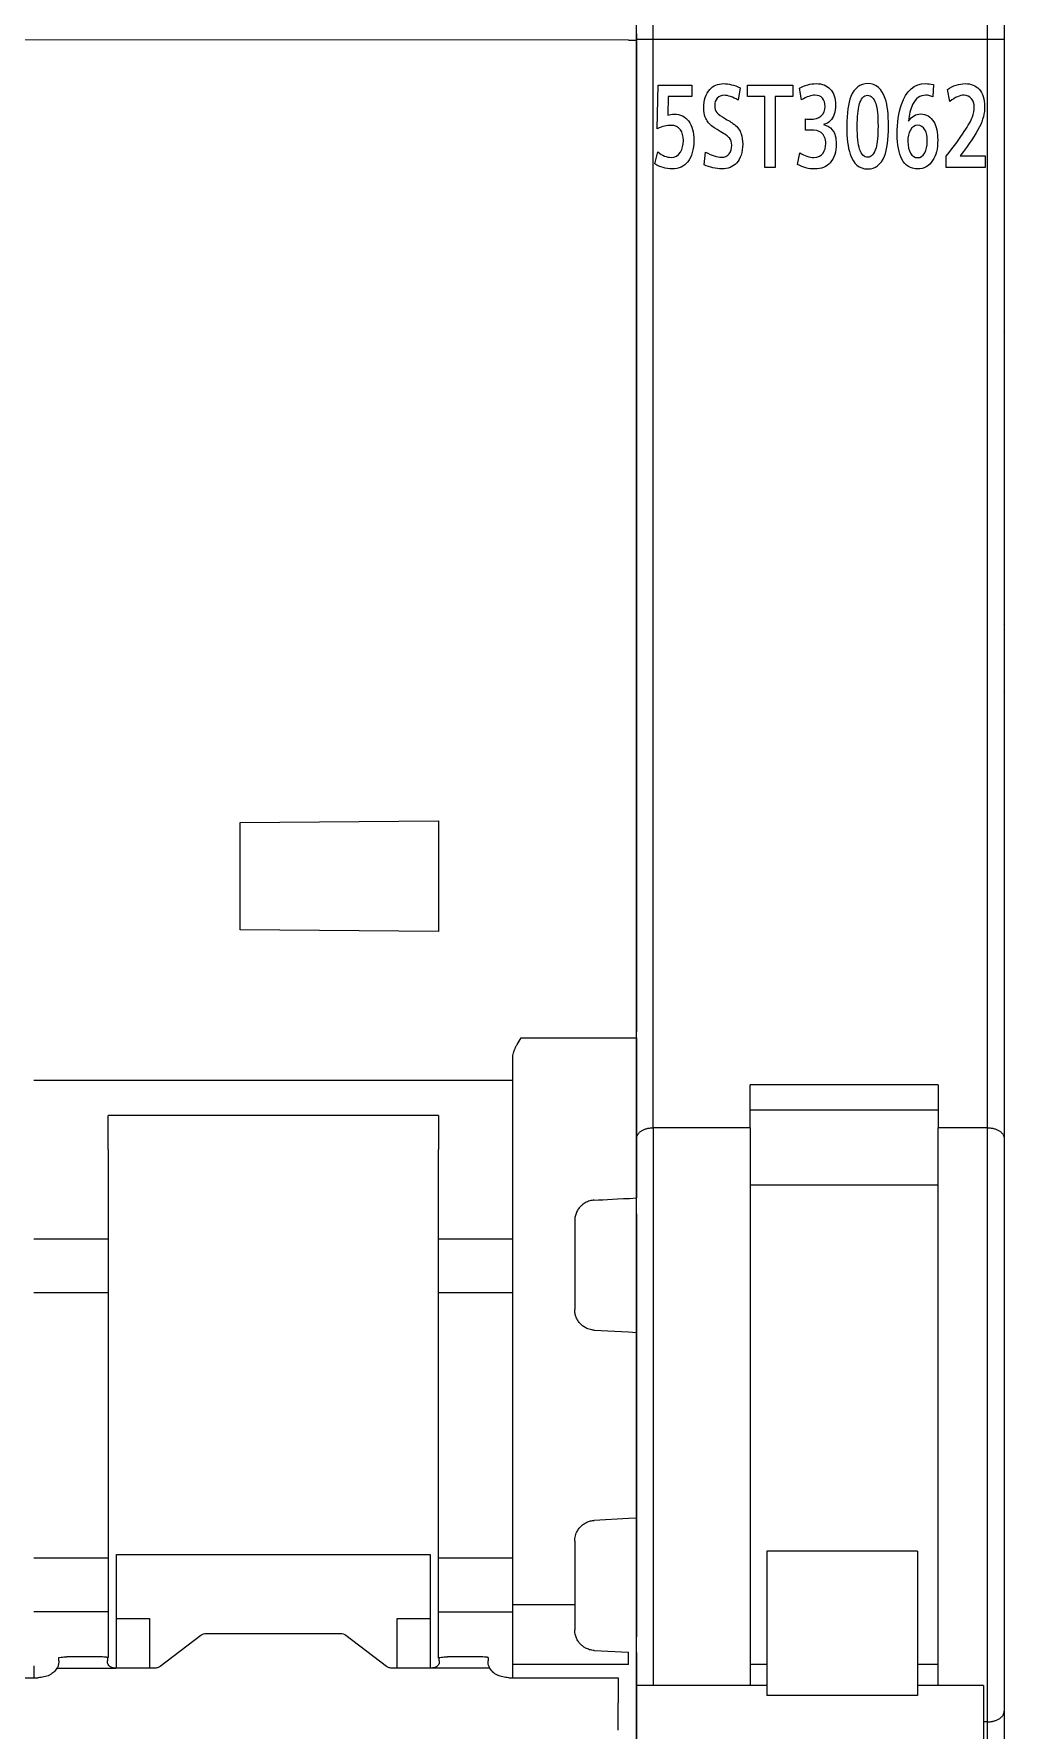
# Model space of a CAD drawing. Header units: millimetres. Extents: x 1359 to 3577, y 1336 to 3557.
# Drawn here: x 1675.97 to 1699.47, y 2748.05 to 2789.13 of the extents above; entities that cross this region are included whole.
import ezdxf

# ---------------------------------------------------------------- set-up
doc = ezdxf.new("R2010")
doc.units = ezdxf.units.MM
doc.layers.add('000-PI-Oprema', color=30, linetype='Continuous', lineweight=5)

msp = doc.modelspace()

# ---------------------------------------------------------------- linework, layer by layer
at = {"layer": '000-PI-Oprema', "color": 0, "linetype": 'ByBlock', "lineweight": 0}
for p, q in [((1690.971, 2788.994), (1690.971, 2789.994)), ((1699.071, 2788.994), (1699.071, 2789.994)), ((1690.571, 2788.994), (1690.571, 2789.594)), ((1699.471, 2789.594), (1699.471, 2788.994)), ((1690.571, 2762.383), (1690.571, 2788.994)), ((1690.971, 2788.994), (1690.571, 2788.994)), ((1690.971, 2762.638), (1690.971, 2788.994)), ((1699.071, 2788.994), (1690.971, 2788.994)), ((1699.471, 2788.994), (1699.071, 2788.994)), ((1699.071, 2762.638), (1699.071, 2788.994)), ((1699.471, 2788.994), (1699.471, 2762.383)), ((1699.471, 2788.994), (1699.471, 2762.383)), ((1691.07, 2786.836), (1691.093, 2787.894)), ((1691.093, 2787.894), (1691.904, 2787.894)), ((1691.904, 2787.894), (1691.904, 2787.612)), ((1693.081, 2787.826), (1693.031, 2787.529)), ((1693.26, 2787.612), (1693.26, 2787.894)), ((1693.26, 2787.894), (1694.353, 2787.894)), ((1694.353, 2787.894), (1694.353, 2787.612)), ((1694.563, 2787.537), (1694.514, 2787.819)), ((1697.764, 2787.904), (1697.744, 2787.61)), ((1691.335, 2787.612), (1691.323, 2787.166)), ((1691.904, 2787.612), (1691.335, 2787.612)), ((1693.678, 2787.612), (1693.26, 2787.612)), ((1693.678, 2785.894), (1693.678, 2787.612)), ((1694.353, 2787.612), (1693.929, 2787.612)), ((1693.929, 2787.612), (1693.929, 2785.894)), ((1698.158, 2787.496), (1698.097, 2787.787)), ((1694.665, 2786.799), (1694.665, 2787.071)), ((1691.012, 2785.984), (1691.081, 2786.272)), ((1692.203, 2785.964), (1692.239, 2786.269)), ((1694.471, 2785.966), (1694.523, 2786.252)), ((1698.072, 2785.894), (1698.072, 2786.172)), ((1698.404, 2786.176), (1699.012, 2786.176)), ((1699.012, 2786.176), (1699.012, 2785.894)), ((1693.929, 2785.894), (1693.678, 2785.894)), ((1699.012, 2785.894), (1698.072, 2785.894)), ((1693.321, 2762.638), (1693.321, 2763.679)), ((1697.871, 2763.679), (1693.321, 2763.679)), ((1697.871, 2763.679), (1697.871, 2762.638)), ((1697.871, 2763.063), (1693.321, 2763.063)), ((1690.571, 2749.134), (1690.571, 2762.383)), ((1693.321, 2762.638), (1690.971, 2762.638)), ((1690.971, 2762.638), (1690.971, 2749.134)), ((1693.321, 2762.638), (1693.321, 2749.134)), ((1699.071, 2762.638), (1697.871, 2762.638)), ((1697.871, 2749.134), (1697.871, 2762.638)), ((1699.071, 2748.25), (1699.071, 2762.638)), ((1699.471, 2762.383), (1699.471, 2748.505)), ((1697.871, 2761.25), (1693.321, 2761.25)), ((1697.871, 2761.244), (1693.321, 2761.244)), ((1695.971, 2761.25), (1695.971, 2761.244)), ((1693.721, 2752.385), (1693.721, 2748.887)), ((1697.371, 2752.385), (1693.721, 2752.385)), ((1697.371, 2752.385), (1697.371, 2748.887)), ((1693.321, 2749.644), (1693.721, 2749.644)), ((1693.721, 2749.638), (1693.321, 2749.638)), ((1697.371, 2749.644), (1697.871, 2749.644)), ((1697.871, 2749.638), (1697.371, 2749.638)), ((1690.571, 2723.544), (1690.571, 2749.133)), ((1693.721, 2749.133), (1690.571, 2749.133)), ((1697.371, 2748.887), (1693.721, 2748.887)), ((1698.971, 2749.133), (1697.371, 2749.133)), ((1698.971, 2749.133), (1698.971, 2744.733)), ((1699.471, 2748.505), (1699.471, 2745.894)), ((1699.071, 2748.25), (1698.971, 2748.25)), ((1699.071, 2745.894), (1699.071, 2748.25))]:
    msp.add_line(p, q, dxfattribs=at)
at = {"layer": '000-PI-Oprema', "color": 0, "lineweight": 0}
for p, q in [((1690.571, 2789.131), (1690.571, 2764.964)), ((1690.371, 2788.981), (1672.971, 2788.986)), ((1690.371, 2788.981), (1690.571, 2788.981)), ((1690.571, 2784.281), (1690.576, 2784.281)), ((1699.466, 2784.076), (1699.471, 2784.081)), ((1699.471, 2782.531), (1699.466, 2782.531)), ((1690.576, 2781.936), (1690.571, 2781.931)), ((1699.471, 2781.931), (1699.466, 2781.936)), ((1699.471, 2774.829), (1699.469, 2774.834)), ((1690.571, 2774.531), (1690.576, 2774.526)), ((1690.571, 2773.281), (1690.576, 2773.295)), ((1699.466, 2773.195), (1699.471, 2773.181)), ((1680.971, 2770.031), (1685.771, 2770.073)), ((1680.971, 2767.431), (1680.971, 2770.031)), ((1685.771, 2770.073), (1685.771, 2767.389)), ((1685.771, 2767.389), (1680.971, 2767.431)), ((1687.771, 2764.814), (1690.371, 2764.814)), ((1690.371, 2764.814), (1690.571, 2764.814)), ((1687.571, 2763.783), (1675.971, 2763.783)), ((1677.771, 2762.113), (1677.771, 2762.937)), ((1685.771, 2762.937), (1677.771, 2762.937)), ((1685.771, 2762.937), (1685.771, 2762.113)), ((1677.771, 2762.113), (1677.771, 2759.948)), ((1685.771, 2759.948), (1685.771, 2762.113)), ((1690.571, 2760.555), (1690.571, 2757.681)), ((1675.971, 2759.948), (1677.771, 2759.948)), ((1677.771, 2759.948), (1677.771, 2758.637)), ((1685.771, 2758.637), (1685.771, 2759.948)), ((1685.771, 2759.948), (1687.571, 2759.948)), ((1677.771, 2758.637), (1675.971, 2758.637)), ((1677.771, 2758.637), (1677.771, 2752.225)), ((1685.771, 2752.225), (1685.771, 2758.637)), ((1687.571, 2758.637), (1685.771, 2758.637)), ((1689.545, 2757.735), (1690.371, 2757.692)), ((1690.371, 2757.692), (1690.571, 2757.681)), ((1690.371, 2753.171), (1689.545, 2753.128)), ((1690.571, 2753.181), (1690.371, 2753.171)), ((1690.571, 2753.181), (1690.571, 2752.008)), ((1675.971, 2752.225), (1677.771, 2752.225)), ((1677.771, 2752.225), (1677.771, 2750.915)), ((1677.971, 2750.751), (1677.971, 2752.302)), ((1677.971, 2752.302), (1685.571, 2752.302)), ((1685.571, 2752.302), (1685.571, 2750.751)), ((1685.771, 2752.303), (1685.766, 2752.303)), ((1685.771, 2750.915), (1685.771, 2752.225)), ((1685.771, 2752.225), (1687.571, 2752.225)), ((1677.771, 2750.915), (1675.971, 2750.915)), ((1677.771, 2750.915), (1677.771, 2749.811)), ((1685.771, 2749.79), (1685.771, 2750.915)), ((1685.771, 2750.915), (1687.571, 2750.915)), ((1689.071, 2751.081), (1687.571, 2751.081)), ((1677.971, 2750.751), (1678.771, 2750.751)), ((1677.971, 2749.549), (1677.971, 2750.751)), ((1678.771, 2750.751), (1678.771, 2749.549)), ((1684.771, 2750.751), (1685.571, 2750.751)), ((1684.771, 2749.549), (1684.771, 2750.751)), ((1685.571, 2750.751), (1685.571, 2749.549)), ((1679.03, 2749.594), (1680.013, 2750.347)), ((1680.154, 2750.392), (1683.388, 2750.392)), ((1683.53, 2750.347), (1684.513, 2749.594)), ((1675.971, 2749.602), (1675.971, 2749.319)), ((1676.571, 2749.726), (1676.571, 2749.804)), ((1677.554, 2749.822), (1676.771, 2749.822)), ((1677.754, 2749.804), (1677.754, 2749.726)), ((1685.788, 2749.726), (1685.788, 2749.804)), ((1686.772, 2749.822), (1685.988, 2749.822)), ((1686.972, 2749.804), (1686.972, 2749.726)), ((1687.571, 2749.331), (1687.571, 2749.754)), ((1690.371, 2749.635), (1687.571, 2749.635)), ((1689.545, 2749.978), (1690.371, 2749.935)), ((1669.872, 2749.319), (1676.071, 2749.319)), ((1676.529, 2749.549), (1677.954, 2749.549)), ((1678.888, 2749.549), (1677.954, 2749.549)), ((1685.588, 2749.549), (1684.654, 2749.549)), ((1687.013, 2749.549), (1685.588, 2749.549)), ((1687.472, 2749.319), (1690.121, 2749.319)), ((1690.121, 2749.319), (1690.121, 2748.707))]:
    msp.add_line(p, q, dxfattribs=at)
for points, knots in [([(1690.571, 2789.131), (1690.571, 2789.13), (1690.571, 2789.128), (1690.571, 2789.113), (1690.571, 2789.085), (1690.571, 2789.041), (1690.571, 2789.001), (1690.571, 2788.981)], [0, 0, 0, 0, 0.169382, 0.332374, 0.500748, 0.7482, 1, 1, 1, 1]), ([(1687.571, 2764.324), (1687.572, 2764.345), (1687.574, 2764.389), (1687.589, 2764.455), (1687.61, 2764.521), (1687.64, 2764.588), (1687.691, 2764.687), (1687.738, 2764.762), (1687.771, 2764.814)], [0, 0, 0, 0, 0.117336, 0.242611, 0.377617, 0.505972, 0.652001, 1, 1, 1, 1]), ([(1690.571, 2764.814), (1690.571, 2764.782), (1690.571, 2764.718), (1690.571, 2764.622), (1690.571, 2764.527), (1690.571, 2764.4), (1690.571, 2764.244), (1690.571, 2764.067), (1690.571, 2763.907), (1690.571, 2763.77), (1690.571, 2763.655), (1690.571, 2763.6), (1690.571, 2763.572)], [0, 0, 0, 0, 0.061391, 0.122427, 0.18342, 0.24468, 0.372209, 0.500076, 0.627605, 0.755472, 0.877481, 1, 1, 1, 1]), ([(1687.571, 2764.17), (1687.571, 2764.18), (1687.571, 2764.199), (1687.571, 2764.235), (1687.571, 2764.277), (1687.571, 2764.308), (1687.571, 2764.324)], [0, 0, 0, 0, 0.251193, 0.5, 0.748807, 1, 1, 1, 1]), ([(1687.571, 2761.108), (1687.571, 2761.192), (1687.571, 2761.358), (1687.571, 2761.6), (1687.571, 2761.835), (1687.571, 2762.062), (1687.571, 2762.282), (1687.571, 2762.495), (1687.571, 2762.701), (1687.571, 2762.965), (1687.571, 2763.274), (1687.571, 2763.61), (1687.571, 2763.914), (1687.571, 2764.085), (1687.571, 2764.17)], [0, 0, 0, 0, 0.062754, 0.125301, 0.187708, 0.250043, 0.312375, 0.374772, 0.437302, 0.500033, 0.625237, 0.749935, 0.874674, 1, 1, 1, 1]), ([(1690.571, 2763.572), (1690.571, 2763.536), (1690.571, 2763.462), (1690.571, 2763.342), (1690.571, 2763.216), (1690.571, 2763.082), (1690.571, 2762.94), (1690.571, 2762.791), (1690.571, 2762.635), (1690.571, 2762.417), (1690.571, 2762.129), (1690.571, 2761.756), (1690.571, 2761.361), (1690.571, 2761.079), (1690.571, 2760.937)], [0, 0, 0, 0, 0.062728, 0.125272, 0.18769, 0.250045, 0.312396, 0.374803, 0.437328, 0.500029, 0.625194, 0.749922, 0.874696, 1, 1, 1, 1]), ([(1687.571, 2759.715), (1687.571, 2759.786), (1687.571, 2759.928), (1687.571, 2760.136), (1687.571, 2760.34), (1687.571, 2760.539), (1687.571, 2760.734), (1687.571, 2760.924), (1687.571, 2761.047), (1687.571, 2761.108)], [0, 0, 0, 0, 0.143512, 0.28637, 0.428834, 0.571166, 0.71363, 0.856488, 1, 1, 1, 1]), ([(1689.545, 2760.885), (1689.527, 2760.883), (1689.489, 2760.88), (1689.433, 2760.867), (1689.378, 2760.848), (1689.323, 2760.821), (1689.271, 2760.787), (1689.216, 2760.74), (1689.158, 2760.673), (1689.11, 2760.586), (1689.077, 2760.487), (1689.073, 2760.419), (1689.071, 2760.385)], [0, 0, 0, 0, 0.067869, 0.138425, 0.211987, 0.288836, 0.369219, 0.453352, 0.573685, 0.721104, 0.860335, 1, 1, 1, 1]), ([(1689.071, 2760.385), (1689.071, 2760.32), (1689.071, 2760.188), (1689.071, 2759.987), (1689.071, 2759.85), (1689.071, 2759.782)], [0, 0, 0, 0, 0.333419, 0.666581, 1, 1, 1, 1]), ([(1687.571, 2751.148), (1687.571, 2751.262), (1687.571, 2751.49), (1687.571, 2751.835), (1687.571, 2752.183), (1687.571, 2752.533), (1687.571, 2752.887), (1687.571, 2753.484), (1687.571, 2754.331), (1687.571, 2755.431), (1687.571, 2756.531), (1687.571, 2757.498), (1687.571, 2758.33), (1687.571, 2759.03), (1687.571, 2759.486), (1687.571, 2759.715)], [0, 0, 0, 0, 0.041431, 0.082793, 0.124119, 0.165441, 0.206793, 0.248207, 0.374079, 0.500012, 0.625883, 0.751817, 0.834548, 0.917188, 1, 1, 1, 1]), ([(1689.071, 2759.782), (1689.071, 2759.68), (1689.071, 2759.477), (1689.071, 2759.17), (1689.071, 2758.86), (1689.071, 2758.548), (1689.071, 2758.339), (1689.071, 2758.234)], [0, 0, 0, 0, 0.200123, 0.400061, 0.599939, 0.799877, 1, 1, 1, 1]), ([(1689.545, 2757.735), (1689.524, 2757.737), (1689.482, 2757.74), (1689.421, 2757.756), (1689.353, 2757.782), (1689.28, 2757.824), (1689.208, 2757.887), (1689.149, 2757.961), (1689.105, 2758.046), (1689.076, 2758.138), (1689.073, 2758.202), (1689.071, 2758.234)], [0, 0, 0, 0, 0.082209, 0.16366, 0.245689, 0.369303, 0.493372, 0.618767, 0.744744, 0.872104, 1, 1, 1, 1]), ([(1690.571, 2757.681), (1690.571, 2757.575), (1690.571, 2757.363), (1690.571, 2757.042), (1690.571, 2756.722), (1690.571, 2756.4), (1690.571, 2756.078), (1690.571, 2755.755), (1690.571, 2755.351), (1690.571, 2754.866), (1690.571, 2754.301), (1690.571, 2753.739), (1690.571, 2753.367), (1690.571, 2753.181)], [0, 0, 0, 0, 0.071572, 0.143012, 0.214372, 0.285701, 0.357051, 0.428472, 0.500015, 0.625079, 0.749917, 0.8748, 1, 1, 1, 1]), ([(1689.071, 2752.628), (1689.072, 2752.65), (1689.074, 2752.692), (1689.086, 2752.755), (1689.11, 2752.826), (1689.149, 2752.901), (1689.208, 2752.976), (1689.28, 2753.038), (1689.362, 2753.085), (1689.451, 2753.118), (1689.514, 2753.124), (1689.545, 2753.128)], [0, 0, 0, 0, 0.085573, 0.170275, 0.255463, 0.381339, 0.506835, 0.630803, 0.754517, 0.877108, 1, 1, 1, 1]), ([(1689.071, 2752.628), (1689.071, 2752.524), (1689.071, 2752.314), (1689.071, 2752.002), (1689.071, 2751.693), (1689.071, 2751.385), (1689.071, 2751.182), (1689.071, 2751.081)], [0, 0, 0, 0, 0.200123, 0.400061, 0.599939, 0.799877, 1, 1, 1, 1]), ([(1690.571, 2752.031), (1690.571, 2752.017), (1690.571, 2751.989), (1690.571, 2751.767), (1690.571, 2751.419), (1690.571, 2750.962), (1690.571, 2750.579), (1690.571, 2750.308)], [0, 0, 0, 0, 0.201961, 0.403921, 0.605881, 0.807842, 1, 1, 1, 1]), ([(1687.571, 2749.754), (1687.571, 2749.816), (1687.571, 2749.938), (1687.571, 2750.128), (1687.571, 2750.323), (1687.571, 2750.522), (1687.571, 2750.726), (1687.571, 2750.934), (1687.571, 2751.077), (1687.571, 2751.148)], [0, 0, 0, 0, 0.143512, 0.28637, 0.428834, 0.571166, 0.71363, 0.856488, 1, 1, 1, 1]), ([(1689.071, 2751.081), (1689.071, 2751.012), (1689.071, 2750.876), (1689.071, 2750.674), (1689.071, 2750.543), (1689.071, 2750.477)], [0, 0, 0, 0, 0.333419, 0.666581, 1, 1, 1, 1]), ([(1689.545, 2749.978), (1689.526, 2749.98), (1689.487, 2749.983), (1689.431, 2749.996), (1689.365, 2750.02), (1689.293, 2750.058), (1689.219, 2750.118), (1689.156, 2750.192), (1689.109, 2750.279), (1689.077, 2750.376), (1689.073, 2750.443), (1689.071, 2750.477)], [0, 0, 0, 0, 0.070997, 0.142096, 0.214572, 0.332081, 0.453288, 0.585757, 0.721078, 0.860541, 1, 1, 1, 1]), ([(1676.571, 2749.676), (1676.571, 2749.667), (1676.57, 2749.65), (1676.561, 2749.619), (1676.549, 2749.586), (1676.536, 2749.561), (1676.529, 2749.549)], [0, 0, 0, 0, 0.256458, 0.506841, 0.753776, 1, 1, 1, 1]), ([(1676.571, 2749.804), (1676.571, 2749.809), (1676.593, 2749.814), (1676.667, 2749.82), (1676.719, 2749.822), (1676.771, 2749.822)], [0, 0, 0, 0, 0.5, 0.5, 1, 1, 1, 1]), ([(1677.754, 2749.804), (1677.754, 2749.806), (1677.752, 2749.808), (1677.74, 2749.811), (1677.722, 2749.814), (1677.689, 2749.818), (1677.633, 2749.821), (1677.581, 2749.822), (1677.554, 2749.822)], [0, 0, 0, 0, 0.128148, 0.251094, 0.373747, 0.501054, 0.748354, 1, 1, 1, 1]), ([(1677.954, 2749.549), (1677.941, 2749.55), (1677.914, 2749.551), (1677.875, 2749.56), (1677.841, 2749.574), (1677.801, 2749.599), (1677.762, 2749.636), (1677.757, 2749.662), (1677.754, 2749.676)], [0, 0, 0, 0, 0.128818, 0.251822, 0.37424, 0.501366, 0.746636, 1, 1, 1, 1]), ([(1679.03, 2749.594), (1679.02, 2749.587), (1679, 2749.574), (1678.966, 2749.56), (1678.928, 2749.551), (1678.902, 2749.55), (1678.888, 2749.549)], [0, 0, 0, 0, 0.25487, 0.5, 0.74513, 1, 1, 1, 1]), ([(1684.654, 2749.549), (1684.641, 2749.55), (1684.615, 2749.551), (1684.577, 2749.56), (1684.542, 2749.574), (1684.523, 2749.587), (1684.513, 2749.594)], [0, 0, 0, 0, 0.25487, 0.5, 0.74513, 1, 1, 1, 1]), ([(1685.788, 2749.676), (1685.788, 2749.669), (1685.786, 2749.657), (1685.775, 2749.635), (1685.757, 2749.613), (1685.724, 2749.586), (1685.669, 2749.556), (1685.615, 2749.552), (1685.588, 2749.549)], [0, 0, 0, 0, 0.130698, 0.254597, 0.376443, 0.501216, 0.749391, 1, 1, 1, 1]), ([(1685.788, 2749.804), (1685.788, 2749.809), (1685.81, 2749.814), (1685.884, 2749.82), (1685.936, 2749.822), (1685.988, 2749.822)], [0, 0, 0, 0, 0.5, 0.5, 1, 1, 1, 1]), ([(1686.972, 2749.804), (1686.971, 2749.806), (1686.969, 2749.808), (1686.958, 2749.811), (1686.939, 2749.814), (1686.906, 2749.818), (1686.851, 2749.821), (1686.798, 2749.822), (1686.772, 2749.822)], [0, 0, 0, 0, 0.128148, 0.251094, 0.373747, 0.501054, 0.748354, 1, 1, 1, 1]), ([(1687.013, 2749.549), (1687.007, 2749.561), (1686.994, 2749.586), (1686.981, 2749.619), (1686.973, 2749.65), (1686.972, 2749.667), (1686.972, 2749.676)], [0, 0, 0, 0, 0.246224, 0.493159, 0.743542, 1, 1, 1, 1]), ([(1690.571, 2749.926), (1690.571, 2749.854), (1690.571, 2749.712), (1690.571, 2749.505), (1690.571, 2749.304), (1690.571, 2749.109), (1690.571, 2748.92), (1690.571, 2748.738), (1690.571, 2748.561), (1690.571, 2748.335), (1690.571, 2748.068), (1690.571, 2747.778), (1690.571, 2747.515), (1690.571, 2747.365), (1690.571, 2747.29)], [0, 0, 0, 0, 0.062728, 0.125272, 0.18769, 0.250045, 0.312396, 0.374803, 0.437328, 0.500029, 0.625194, 0.749922, 0.874696, 1, 1, 1, 1]), ([(1676.529, 2749.549), (1676.518, 2749.532), (1676.497, 2749.499), (1676.454, 2749.454), (1676.404, 2749.415), (1676.327, 2749.37), (1676.216, 2749.328), (1676.12, 2749.323), (1676.071, 2749.319)], [0, 0, 0, 0, 0.126929, 0.250928, 0.374602, 0.500576, 0.748126, 1, 1, 1, 1]), ([(1687.472, 2749.319), (1687.447, 2749.32), (1687.399, 2749.322), (1687.328, 2749.334), (1687.26, 2749.354), (1687.176, 2749.39), (1687.082, 2749.451), (1687.036, 2749.516), (1687.013, 2749.549)], [0, 0, 0, 0, 0.126929, 0.250928, 0.374602, 0.500576, 0.748126, 1, 1, 1, 1])]:
    msp.add_open_spline(points, degree=3, knots=knots, dxfattribs=at)
at = {"layer": '000-PI-Oprema', "color": 0, "linetype": 'ByBlock', "lineweight": 0}
for points, knots in [([(1692.234, 2787.112), (1692.21, 2787.177), (1692.198, 2787.252), (1692.198, 2787.531), (1692.247, 2787.68), (1692.426, 2787.881), (1692.538, 2787.927), (1692.798, 2787.927), (1692.931, 2787.893), (1693.081, 2787.826)], [0, 0, 0, 0, 0.147499, 0.147499, 0.478915, 0.478915, 0.764253, 0.764253, 1, 1, 1, 1]), ([(1694.514, 2787.819), (1694.646, 2787.891), (1694.782, 2787.927), (1695.067, 2787.927), (1695.179, 2787.883), (1695.347, 2787.707), (1695.39, 2787.577), (1695.39, 2787.241), (1695.347, 2787.113), (1695.262, 2787.026)], [0, 0, 0, 0, 0.239001, 0.239001, 0.484461, 0.484461, 0.74061, 0.74061, 1, 1, 1, 1]), ([(1695.742, 2786.219), (1695.688, 2786.383), (1695.661, 2786.606), (1695.661, 2787.214), (1695.694, 2787.454), (1695.844, 2787.823), (1695.982, 2787.927), (1696.371, 2787.927), (1696.511, 2787.806), (1696.646, 2787.406), (1696.671, 2787.182), (1696.671, 2786.576), (1696.639, 2786.335), (1696.489, 2785.965), (1696.353, 2785.862), (1695.965, 2785.862), (1695.821, 2785.982), (1695.742, 2786.219)], [0, 0, 0, 0, 0.102607, 0.102607, 0.215344, 0.215344, 0.359602, 0.359602, 0.508449, 0.508449, 0.605424, 0.605424, 0.712738, 0.712738, 0.850747, 0.850747, 1, 1, 1, 1]), ([(1697.156, 2787.022), (1697.235, 2787.136), (1697.334, 2787.194), (1697.587, 2787.194), (1697.691, 2787.129), (1697.832, 2786.892), (1697.864, 2786.745), (1697.864, 2786.352), (1697.823, 2786.186), (1697.653, 2785.928), (1697.532, 2785.862), (1697.205, 2785.862), (1697.078, 2785.94), (1696.921, 2786.241), (1696.883, 2786.441), (1696.883, 2786.979), (1696.918, 2787.22), (1697.1, 2787.759), (1697.295, 2787.927), (1697.622, 2787.927), (1697.685, 2787.919), (1697.764, 2787.904)], [0, 0, 0, 0, 0.089461, 0.089461, 0.19129, 0.19129, 0.276772, 0.276772, 0.371724, 0.371724, 0.473605, 0.473605, 0.585698, 0.585698, 0.686027, 0.686027, 0.793303, 0.793303, 0.969646, 0.969646, 1, 1, 1, 1]), ([(1698.097, 2787.787), (1698.239, 2787.88), (1698.384, 2787.927), (1698.672, 2787.927), (1698.784, 2787.882), (1698.956, 2787.694), (1699.001, 2787.555), (1699.001, 2787.208), (1698.959, 2787.044), (1698.784, 2786.699), (1698.627, 2786.464), (1698.404, 2786.176)], [0, 0, 0, 0, 0.197997, 0.197997, 0.390323, 0.390323, 0.600635, 0.600635, 0.791326, 0.791326, 1, 1, 1, 1]), ([(1692.525, 2787.576), (1692.482, 2787.529), (1692.461, 2787.468), (1692.461, 2787.326), (1692.479, 2787.272), (1692.515, 2787.228)], [0, 0, 0, 0, 0.539326, 0.539326, 1, 1, 1, 1]), ([(1693.031, 2787.529), (1692.898, 2787.605), (1692.784, 2787.644), (1692.62, 2787.644), (1692.565, 2787.622), (1692.525, 2787.576)], [0, 0, 0, 0, 0.576744, 0.576744, 1, 1, 1, 1]), ([(1695.073, 2787.575), (1695.031, 2787.623), (1694.97, 2787.647), (1694.799, 2787.647), (1694.69, 2787.61), (1694.563, 2787.537)], [0, 0, 0, 0, 0.463252, 0.463252, 1, 1, 1, 1]), ([(1694.665, 2787.071), (1694.701, 2787.067), (1694.733, 2787.064), (1694.886, 2787.064), (1694.978, 2787.09), (1695.103, 2787.198), (1695.137, 2787.276), (1695.137, 2787.46), (1695.115, 2787.526), (1695.073, 2787.575)], [0, 0, 0, 0, 0.066415, 0.066415, 0.367554, 0.367554, 0.712028, 0.712028, 1, 1, 1, 1]), ([(1696.369, 2786.371), (1696.402, 2786.49), (1696.418, 2786.664), (1696.418, 2787.149), (1696.399, 2787.333), (1696.318, 2787.579), (1696.252, 2787.644), (1696.071, 2787.644), (1696.004, 2787.567), (1695.931, 2787.3), (1695.915, 2787.126), (1695.915, 2786.64), (1695.934, 2786.455), (1696.016, 2786.209), (1696.081, 2786.144), (1696.26, 2786.144), (1696.328, 2786.221), (1696.369, 2786.371)], [0, 0, 0, 0, 0.111532, 0.111532, 0.232718, 0.232718, 0.368116, 0.368116, 0.509326, 0.509326, 0.615302, 0.615302, 0.730693, 0.730693, 0.859368, 0.859368, 1, 1, 1, 1]), ([(1697.744, 2787.61), (1697.677, 2787.635), (1697.621, 2787.647), (1697.437, 2787.647), (1697.328, 2787.571), (1697.2, 2787.31), (1697.168, 2787.178), (1697.156, 2787.022)], [0, 0, 0, 0, 0.154498, 0.154498, 0.648893, 0.648893, 1, 1, 1, 1]), ([(1698.072, 2786.172), (1698.262, 2786.415), (1698.407, 2786.613), (1698.607, 2786.92), (1698.673, 2787.039), (1698.733, 2787.203), (1698.748, 2787.28), (1698.748, 2787.44), (1698.726, 2787.509), (1698.684, 2787.561)], [0, 0, 0, 0, 0.241599, 0.241599, 0.48433, 0.48433, 0.720892, 0.720892, 1, 1, 1, 1]), ([(1698.684, 2787.561), (1698.636, 2787.618), (1698.575, 2787.647), (1698.402, 2787.647), (1698.288, 2787.597), (1698.158, 2787.496)], [0, 0, 0, 0, 0.421978, 0.421978, 1, 1, 1, 1]), ([(1691.323, 2787.166), (1691.376, 2787.18), (1691.428, 2787.187), (1691.63, 2787.187), (1691.747, 2787.132), (1691.914, 2786.909), (1691.956, 2786.75), (1691.956, 2786.332), (1691.907, 2786.161), (1691.721, 2785.919), (1691.593, 2785.862), (1691.277, 2785.862), (1691.138, 2785.902), (1691.012, 2785.984)], [0, 0, 0, 0, 0.060999, 0.060999, 0.245846, 0.245846, 0.438646, 0.438646, 0.644032, 0.644032, 0.829922, 0.829922, 1, 1, 1, 1]), ([(1692.515, 2787.228), (1692.549, 2787.187), (1692.617, 2787.135), (1692.826, 2787.016), (1692.9, 2786.969), (1693.019, 2786.872), (1693.073, 2786.797), (1693.127, 2786.638), (1693.14, 2786.556), (1693.14, 2786.263), (1693.091, 2786.11), (1692.905, 2785.909), (1692.784, 2785.862), (1692.491, 2785.862), (1692.348, 2785.896), (1692.203, 2785.964)], [0, 0, 0, 0, 0.06591, 0.06591, 0.134283, 0.134283, 0.266631, 0.266631, 0.375393, 0.375393, 0.604525, 0.604525, 0.8097, 0.8097, 1, 1, 1, 1]), ([(1691.081, 2786.272), (1691.195, 2786.185), (1691.302, 2786.141), (1691.504, 2786.141), (1691.579, 2786.184), (1691.679, 2786.346), (1691.703, 2786.44), (1691.703, 2786.66), (1691.679, 2786.746), (1691.581, 2786.882), (1691.503, 2786.917), (1691.305, 2786.917), (1691.196, 2786.89), (1691.07, 2786.836)], [0, 0, 0, 0, 0.183777, 0.183777, 0.364802, 0.364802, 0.526509, 0.526509, 0.682114, 0.682114, 0.849904, 0.849904, 1, 1, 1, 1]), ([(1692.239, 2786.269), (1692.392, 2786.186), (1692.521, 2786.144), (1692.709, 2786.144), (1692.771, 2786.173), (1692.855, 2786.284), (1692.875, 2786.352), (1692.875, 2786.51), (1692.857, 2786.568), (1692.82, 2786.611)], [0, 0, 0, 0, 0.317436, 0.317436, 0.566113, 0.566113, 0.793249, 0.793249, 1, 1, 1, 1]), ([(1692.82, 2786.611), (1692.787, 2786.649), (1692.712, 2786.703), (1692.492, 2786.833), (1692.422, 2786.878), (1692.388, 2786.906)], [0, 0, 0, 0, 0.523034, 0.523034, 1, 1, 1, 1]), ([(1695.096, 2786.936), (1695.191, 2786.916), (1695.263, 2786.874), (1695.374, 2786.726), (1695.405, 2786.611), (1695.405, 2786.272), (1695.356, 2786.121), (1695.17, 2785.91), (1695.045, 2785.86), (1694.738, 2785.86), (1694.601, 2785.896), (1694.471, 2785.966)], [0, 0, 0, 0, 0.141634, 0.141634, 0.328912, 0.328912, 0.577481, 0.577481, 0.802092, 0.802092, 1, 1, 1, 1]), ([(1694.523, 2786.252), (1694.639, 2786.177), (1694.753, 2786.14), (1694.966, 2786.14), (1695.04, 2786.175), (1695.131, 2786.309), (1695.152, 2786.386), (1695.152, 2786.597), (1695.114, 2786.685), (1694.982, 2786.783), (1694.897, 2786.804), (1694.754, 2786.804), (1694.714, 2786.802), (1694.665, 2786.799)], [0, 0, 0, 0, 0.211724, 0.211724, 0.403351, 0.403351, 0.56896, 0.56896, 0.788487, 0.788487, 0.955678, 0.955678, 1, 1, 1, 1]), ([(1697.202, 2786.802), (1697.16, 2786.732), (1697.14, 2786.64), (1697.14, 2786.406), (1697.162, 2786.311), (1697.205, 2786.241)], [0, 0, 0, 0, 0.4819, 0.4819, 1, 1, 1, 1]), ([(1697.205, 2786.241), (1697.249, 2786.171), (1697.307, 2786.135), (1697.449, 2786.135), (1697.506, 2786.172), (1697.591, 2786.319), (1697.611, 2786.414), (1697.611, 2786.648), (1697.593, 2786.739), (1697.514, 2786.881), (1697.456, 2786.919), (1697.308, 2786.919), (1697.248, 2786.88), (1697.202, 2786.802)], [0, 0, 0, 0, 0.167151, 0.167151, 0.337013, 0.337013, 0.499217, 0.499217, 0.654961, 0.654961, 0.829259, 0.829259, 1, 1, 1, 1]), ([(1690.571, 2762.383), (1690.571, 2762.387), (1690.571, 2762.391), (1690.572, 2762.399), (1690.573, 2762.41), (1690.576, 2762.422), (1690.582, 2762.445), (1690.589, 2762.46), (1690.602, 2762.482), (1690.607, 2762.489), (1690.618, 2762.503), (1690.63, 2762.517), (1690.644, 2762.531), (1690.659, 2762.544), (1690.668, 2762.55), (1690.694, 2762.568), (1690.714, 2762.579), (1690.746, 2762.594), (1690.758, 2762.599), (1690.781, 2762.608), (1690.806, 2762.616), (1690.832, 2762.622), (1690.852, 2762.626), (1690.859, 2762.628), (1690.872, 2762.63), (1690.879, 2762.631), (1690.914, 2762.636), (1690.942, 2762.638), (1690.971, 2762.638)], [0, 0, 0, 0, 0.03125, 0.03125, 0.0625, 0.125, 0.125, 0.25, 0.25, 0.3125, 0.3125, 0.375, 0.4375, 0.4375, 0.5, 0.5, 0.625, 0.625, 0.6875, 0.6875, 0.75, 0.8125, 0.8125, 0.84375, 0.84375, 0.875, 0.875, 1, 1, 1, 1]), ([(1699.071, 2762.638), (1699.1, 2762.638), (1699.129, 2762.636), (1699.163, 2762.631), (1699.17, 2762.63), (1699.184, 2762.628), (1699.191, 2762.626), (1699.211, 2762.622), (1699.237, 2762.616), (1699.261, 2762.608), (1699.285, 2762.599), (1699.296, 2762.594), (1699.329, 2762.579), (1699.349, 2762.568), (1699.375, 2762.55), (1699.383, 2762.544), (1699.399, 2762.531), (1699.413, 2762.517), (1699.425, 2762.503), (1699.436, 2762.489), (1699.441, 2762.482), (1699.454, 2762.46), (1699.46, 2762.445), (1699.467, 2762.422), (1699.469, 2762.41), (1699.471, 2762.399), (1699.471, 2762.391), (1699.471, 2762.387), (1699.471, 2762.383)], [0, 0, 0, 0, 0.125, 0.125, 0.15625, 0.15625, 0.1875, 0.1875, 0.25, 0.3125, 0.3125, 0.375, 0.375, 0.5, 0.5, 0.5625, 0.5625, 0.625, 0.6875, 0.6875, 0.75, 0.75, 0.875, 0.875, 0.9375, 0.96875, 0.96875, 1, 1, 1, 1]), ([(1699.071, 2748.25), (1699.1, 2748.25), (1699.129, 2748.252), (1699.163, 2748.257), (1699.17, 2748.258), (1699.184, 2748.26), (1699.191, 2748.262), (1699.211, 2748.266), (1699.237, 2748.272), (1699.261, 2748.28), (1699.285, 2748.289), (1699.296, 2748.294), (1699.329, 2748.309), (1699.349, 2748.32), (1699.375, 2748.338), (1699.383, 2748.344), (1699.399, 2748.357), (1699.413, 2748.371), (1699.425, 2748.384), (1699.436, 2748.399), (1699.441, 2748.406), (1699.454, 2748.428), (1699.46, 2748.443), (1699.467, 2748.466), (1699.469, 2748.478), (1699.471, 2748.489), (1699.471, 2748.497), (1699.471, 2748.501), (1699.471, 2748.505)], [0, 0, 0, 0, 0.125, 0.125, 0.15625, 0.15625, 0.1875, 0.1875, 0.25, 0.3125, 0.3125, 0.375, 0.375, 0.5, 0.5, 0.5625, 0.5625, 0.625, 0.6875, 0.6875, 0.75, 0.75, 0.875, 0.875, 0.9375, 0.96875, 0.96875, 1, 1, 1, 1])]:
    msp.add_open_spline(points, degree=3, knots=knots, dxfattribs=at)
for points in [[(1692.388, 2786.906), (1692.314, 2786.965), (1692.263, 2787.034), (1692.234, 2787.112)], [(1695.262, 2787.026), (1695.222, 2786.983), (1695.166, 2786.954), (1695.096, 2786.936)]]:
    msp.add_open_spline(points, degree=3, dxfattribs=at)
at = {"layer": '000-PI-Oprema', "color": 0, "lineweight": 0}
for points in [[(1689.545, 2760.885), (1689.82, 2760.899), (1690.096, 2760.913), (1690.571, 2760.937)], [(1690.571, 2760.555), (1690.571, 2760.785), (1690.571, 2760.922), (1690.571, 2760.937)], [(1680.013, 2750.347), (1680.05, 2750.375), (1680.102, 2750.392), (1680.154, 2750.392)], [(1683.388, 2750.392), (1683.441, 2750.392), (1683.493, 2750.375), (1683.53, 2750.347)], [(1690.571, 2749.926), (1690.571, 2749.941), (1690.571, 2750.077), (1690.571, 2750.308)], [(1676.571, 2749.726), (1676.571, 2749.721), (1676.571, 2749.703), (1676.571, 2749.676)], [(1677.754, 2749.676), (1677.754, 2749.703), (1677.754, 2749.721), (1677.754, 2749.726)], [(1685.788, 2749.726), (1685.788, 2749.721), (1685.788, 2749.703), (1685.788, 2749.676)], [(1686.972, 2749.676), (1686.972, 2749.703), (1686.972, 2749.721), (1686.972, 2749.726)], [(1690.371, 2749.635), (1690.371, 2749.732), (1690.371, 2749.832), (1690.371, 2749.935)], [(1690.121, 2748.05), (1690.121, 2748.284), (1690.121, 2748.526), (1690.121, 2748.707)]]:
    msp.add_open_spline(points, degree=3, dxfattribs=at)

doc.saveas('drawing.dxf')
